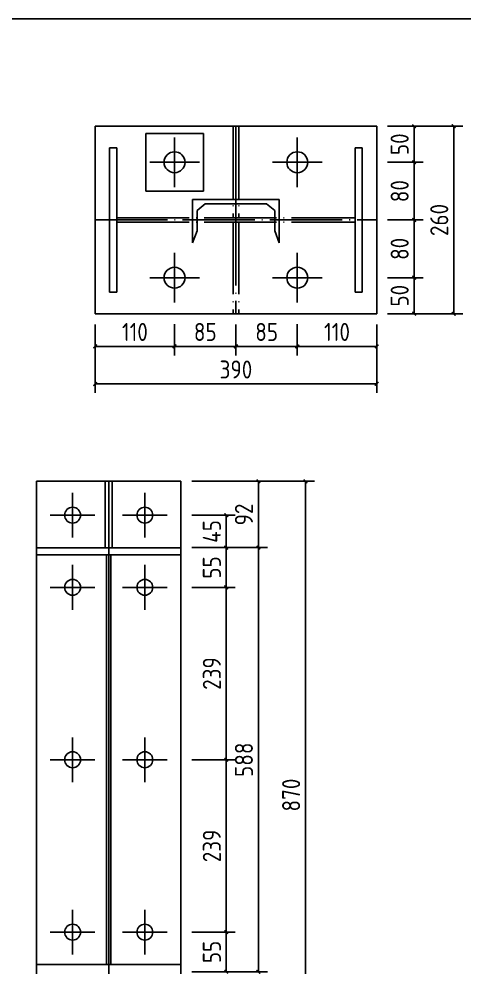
# Model space of a CAD drawing. Extents: x 810015 to 1451442, y -271755 to 145013.
# Drawn here: x 968888 to 981218, y 37564 to 63852 of the extents above; entities that cross this region are included whole.
import ezdxf

# ---------------------------------------------------------------- set-up
doc = ezdxf.new("R2010")
doc.units = 0
doc.header["$LTSCALE"] = 1000
doc.header["$MEASUREMENT"] = 0
doc.linetypes.add('DOTE', pattern=[2.42, 2, -0.2, 0.02, -0.2])
doc.styles.get("Standard").update_dxf_attribs({"font": 'gbenor.shx', "bigfont": 'gbcbig.shx'})
doc.dimstyles.get("Standard").update_dxf_attribs({"dimscale": 100, "dimtxt": 2.5, "dimasz": 1, "dimexe": 2.5, "dimexo": 3, "dimgap": 1.5, "dimtad": 1, "dimdec": 0, "dimzin": 0, "dimdsep": 46, "dimtxsty": 'Standard', "dimblk": 'ARCHTICK', "dimcen": 0.09, "dimadec": 0, "dimazin": 0, "dimtfac": 1, "dimtdec": 0, "dimtix": 1, "dimtmove": 2, "dimatfit": 3, "dimfxl": 1, "dimtolj": 1, "dimtzin": 0, "dimarcsym": 0})

# ---------------------------------------------------------------- blocks, each defined once
blk = doc.blocks.new('_ArchTick')
at = {"color": 0, "linetype": 'ByBlock', "const_width": 0.4}
blk.add_lwpolyline([(-0.5, -0.5), (0.5, 0.5)], dxfattribs=at)
blk = doc.blocks.new('*D1062')
at = {"color": 0, "lineweight": -2}
for p, q in [((973674, 50092), (974881, 50092)), ((974631, 50092), (974631, 49192)), ((973674, 49192), (974881, 49192))]:
    blk.add_line(p, q, dxfattribs=at)
at = {"layer": 'Defpoints', "color": 0}
for p in [(973374, 50092), (973374, 49192), (974631, 49192)]:
    blk.add_point(p, dxfattribs=at)
at = {"color": 0, "lineweight": -2, "xscale": 100, "yscale": 100, "zscale": 100}
for p, rotation in [((974631, 50092), 90), ((974631, 49192), 270)]:
    blk.add_blockref('_ArchTick', p, dxfattribs=dict(at, rotation=rotation))
at = {"color": 0, "insert": (974231, 49642), "char_height": 500, "attachment_point": 5, "rotation": 90}
blk.add_mtext('\\A1;45', dxfattribs=at)
blk = doc.blocks.new('*D1063')
at = {"color": 0, "lineweight": -2}
for p, q in [((973674, 49192), (974881, 49192)), ((974631, 49192), (974631, 48092)), ((973674, 48092), (974881, 48092))]:
    blk.add_line(p, q, dxfattribs=at)
at = {"layer": 'Defpoints', "color": 0}
for p in [(973374, 49192), (973374, 48092), (974631, 48092)]:
    blk.add_point(p, dxfattribs=at)
at = {"color": 0, "lineweight": -2, "xscale": 100, "yscale": 100, "zscale": 100}
for p, rotation in [((974631, 49192), 90), ((974631, 48092), 270)]:
    blk.add_blockref('_ArchTick', p, dxfattribs=dict(at, rotation=rotation))
at = {"color": 0, "insert": (974231, 48642), "char_height": 500, "attachment_point": 5, "rotation": 90}
blk.add_mtext('\\A1;55', dxfattribs=at)
blk = doc.blocks.new('*D311')
at = {"color": 0, "lineweight": -2}
for p, q in [((973674, 48092), (974881, 48092)), ((974631, 48092), (974631, 43312)), ((973674, 43312), (974881, 43312))]:
    blk.add_line(p, q, dxfattribs=at)
at = {"layer": 'Defpoints', "color": 0}
for p in [(973374, 48092), (973374, 43312), (974631, 43312)]:
    blk.add_point(p, dxfattribs=at)
at = {"color": 0, "lineweight": -2, "xscale": 100, "yscale": 100, "zscale": 100}
for p, rotation in [((974631, 48092), 90), ((974631, 43312), 270)]:
    blk.add_blockref('_ArchTick', p, dxfattribs=dict(at, rotation=rotation))
at = {"color": 0, "insert": (974231, 45702), "char_height": 500, "attachment_point": 5, "rotation": 90}
blk.add_mtext('\\A1;239', dxfattribs=at)
blk = doc.blocks.new('*D312')
at = {"color": 0, "lineweight": -2}
for p, q in [((973674, 43312), (974881, 43312)), ((974631, 43312), (974631, 38532)), ((973674, 38532), (974881, 38532))]:
    blk.add_line(p, q, dxfattribs=at)
at = {"layer": 'Defpoints', "color": 0}
for p in [(973374, 43312), (973374, 38532), (974631, 38532)]:
    blk.add_point(p, dxfattribs=at)
at = {"color": 0, "lineweight": -2, "xscale": 100, "yscale": 100, "zscale": 100}
for p, rotation in [((974631, 43312), 90), ((974631, 38532), 270)]:
    blk.add_blockref('_ArchTick', p, dxfattribs=dict(at, rotation=rotation))
at = {"color": 0, "insert": (974231, 40922), "char_height": 500, "attachment_point": 5, "rotation": 90}
blk.add_mtext('\\A1;239', dxfattribs=at)
blk = doc.blocks.new('*D1064')
at = {"color": 0, "lineweight": -2}
for p, q in [((973674, 38532), (974881, 38532)), ((974631, 38532), (974631, 37432)), ((973674, 37432), (974881, 37432))]:
    blk.add_line(p, q, dxfattribs=at)
at = {"layer": 'Defpoints', "color": 0}
for p in [(973374, 38532), (973374, 37432), (974631, 37432)]:
    blk.add_point(p, dxfattribs=at)
at = {"color": 0, "lineweight": -2, "xscale": 100, "yscale": 100, "zscale": 100}
for p, rotation in [((974631, 38532), 90), ((974631, 37432), 270)]:
    blk.add_blockref('_ArchTick', p, dxfattribs=dict(at, rotation=rotation))
at = {"color": 0, "insert": (974231, 37982), "char_height": 500, "attachment_point": 5, "rotation": 90}
blk.add_mtext('\\A1;55', dxfattribs=at)
blk = doc.blocks.new('*D1066')
at = {"color": 0, "lineweight": -2}
for p, q in [((973674, 51032), (975770, 51032)), ((975520, 51032), (975520, 49192)), ((973674, 49192), (975770, 49192))]:
    blk.add_line(p, q, dxfattribs=at)
at = {"layer": 'Defpoints', "color": 0}
for p in [(973374, 51032), (973374, 49192), (975520, 49192)]:
    blk.add_point(p, dxfattribs=at)
at = {"color": 0, "lineweight": -2, "xscale": 100, "yscale": 100, "zscale": 100}
for p, rotation in [((975520, 51032), 90), ((975520, 49192), 270)]:
    blk.add_blockref('_ArchTick', p, dxfattribs=dict(at, rotation=rotation))
at = {"color": 0, "insert": (975120, 50112), "char_height": 500, "attachment_point": 5, "rotation": 90}
blk.add_mtext('\\A1;92', dxfattribs=at)
blk = doc.blocks.new('*D313')
at = {"color": 0, "lineweight": -2}
for p, q in [((973674, 49192), (975770, 49192)), ((975520, 49192), (975520, 37432)), ((973674, 37432), (975770, 37432))]:
    blk.add_line(p, q, dxfattribs=at)
at = {"layer": 'Defpoints', "color": 0}
for p in [(973374, 49192), (973374, 37432), (975520, 37432)]:
    blk.add_point(p, dxfattribs=at)
at = {"color": 0, "lineweight": -2, "xscale": 100, "yscale": 100, "zscale": 100}
for p, rotation in [((975520, 49192), 90), ((975520, 37432), 270)]:
    blk.add_blockref('_ArchTick', p, dxfattribs=dict(at, rotation=rotation))
at = {"color": 0, "insert": (975120, 43312), "char_height": 500, "attachment_point": 5, "rotation": 90}
blk.add_mtext('\\A1;588', dxfattribs=at)
blk = doc.blocks.new('*D1070')
at = {"color": 0, "lineweight": -2}
for p, q in [((970999, 55378), (970999, 54523)), ((973199, 55378), (973199, 54523)), ((970999, 54773), (973199, 54773))]:
    blk.add_line(p, q, dxfattribs=at)
at = {"layer": 'Defpoints', "color": 0}
for p in [(970999, 55678), (973199, 55678), (973199, 54773)]:
    blk.add_point(p, dxfattribs=at)
at = {"color": 0, "lineweight": -2, "xscale": 100, "yscale": 100, "zscale": 100, "rotation": 180}
blk.add_blockref('_ArchTick', (970999, 54773), dxfattribs=at)
at = {"color": 0, "lineweight": -2, "xscale": 100, "yscale": 100, "zscale": 100}
blk.add_blockref('_ArchTick', (973199, 54773), dxfattribs=at)
at = {"color": 0, "insert": (972099, 55173), "char_height": 500, "attachment_point": 5}
blk.add_mtext('\\A1;110', dxfattribs=at)
blk = doc.blocks.new('*D1071')
at = {"color": 0, "lineweight": -2}
for p, q in [((973199, 55388), (973199, 54523)), ((974899, 55378), (974899, 54523)), ((973199, 54773), (974899, 54773))]:
    blk.add_line(p, q, dxfattribs=at)
at = {"layer": 'Defpoints', "color": 0}
for p in [(973199, 55688), (974899, 55678), (974899, 54773)]:
    blk.add_point(p, dxfattribs=at)
at = {"color": 0, "lineweight": -2, "xscale": 100, "yscale": 100, "zscale": 100, "rotation": 180}
blk.add_blockref('_ArchTick', (973199, 54773), dxfattribs=at)
at = {"color": 0, "lineweight": -2, "xscale": 100, "yscale": 100, "zscale": 100}
blk.add_blockref('_ArchTick', (974899, 54773), dxfattribs=at)
at = {"color": 0, "insert": (974049, 55173), "char_height": 500, "attachment_point": 5}
blk.add_mtext('\\A1;85', dxfattribs=at)
blk = doc.blocks.new('*D1072')
at = {"color": 0, "lineweight": -2}
for p, q in [((974899, 55378), (974899, 54523)), ((976599, 55388), (976599, 54523)), ((974899, 54773), (976599, 54773))]:
    blk.add_line(p, q, dxfattribs=at)
at = {"layer": 'Defpoints', "color": 0}
for p in [(974899, 55678), (976599, 55688), (976599, 54773)]:
    blk.add_point(p, dxfattribs=at)
at = {"color": 0, "lineweight": -2, "xscale": 100, "yscale": 100, "zscale": 100, "rotation": 180}
blk.add_blockref('_ArchTick', (974899, 54773), dxfattribs=at)
at = {"color": 0, "lineweight": -2, "xscale": 100, "yscale": 100, "zscale": 100}
blk.add_blockref('_ArchTick', (976599, 54773), dxfattribs=at)
at = {"color": 0, "insert": (975749, 55173), "char_height": 500, "attachment_point": 5}
blk.add_mtext('\\A1;85', dxfattribs=at)
blk = doc.blocks.new('*D1073')
at = {"color": 0, "lineweight": -2}
for p, q in [((976599, 55378), (976599, 54523)), ((978799, 55378), (978799, 54523)), ((976599, 54773), (978799, 54773))]:
    blk.add_line(p, q, dxfattribs=at)
at = {"layer": 'Defpoints', "color": 0}
for p in [(976599, 55678), (978799, 55678), (978799, 54773)]:
    blk.add_point(p, dxfattribs=at)
at = {"color": 0, "lineweight": -2, "xscale": 100, "yscale": 100, "zscale": 100, "rotation": 180}
blk.add_blockref('_ArchTick', (976599, 54773), dxfattribs=at)
at = {"color": 0, "lineweight": -2, "xscale": 100, "yscale": 100, "zscale": 100}
blk.add_blockref('_ArchTick', (978799, 54773), dxfattribs=at)
at = {"color": 0, "insert": (977699, 55173), "char_height": 500, "attachment_point": 5}
blk.add_mtext('\\A1;110', dxfattribs=at)
blk = doc.blocks.new('*D314')
at = {"color": 0, "lineweight": -2}
for p, q in [((979099, 56678), (980085, 56678)), ((979835, 55678), (979835, 56678)), ((979099, 55678), (980085, 55678))]:
    blk.add_line(p, q, dxfattribs=at)
at = {"layer": 'Defpoints', "color": 0}
for p in [(978799, 56678), (979835, 56678), (978799, 55678)]:
    blk.add_point(p, dxfattribs=at)
at = {"color": 0, "lineweight": -2, "xscale": 100, "yscale": 100, "zscale": 100}
for p, rotation in [((979835, 56678), 90), ((979835, 55678), 270)]:
    blk.add_blockref('_ArchTick', p, dxfattribs=dict(at, rotation=rotation))
at = {"color": 0, "insert": (979435, 56178), "char_height": 500, "attachment_point": 5, "rotation": 90}
blk.add_mtext('\\A1;50', dxfattribs=at)
blk = doc.blocks.new('*D1074')
at = {"color": 0, "lineweight": -2}
for p, q in [((979099, 58278), (980085, 58278)), ((979835, 56678), (979835, 58278)), ((979099, 56678), (980085, 56678))]:
    blk.add_line(p, q, dxfattribs=at)
at = {"layer": 'Defpoints', "color": 0}
for p in [(978799, 58278), (979835, 58278), (978799, 56678)]:
    blk.add_point(p, dxfattribs=at)
at = {"color": 0, "lineweight": -2, "xscale": 100, "yscale": 100, "zscale": 100}
for p, rotation in [((979835, 58278), 90), ((979835, 56678), 270)]:
    blk.add_blockref('_ArchTick', p, dxfattribs=dict(at, rotation=rotation))
at = {"color": 0, "insert": (979435, 57478), "char_height": 500, "attachment_point": 5, "rotation": 90}
blk.add_mtext('\\A1;80', dxfattribs=at)
blk = doc.blocks.new('*D1075')
at = {"color": 0, "lineweight": -2}
for p, q in [((979099, 59878), (980085, 59878)), ((979835, 58278), (979835, 59878)), ((979099, 58278), (980085, 58278))]:
    blk.add_line(p, q, dxfattribs=at)
at = {"layer": 'Defpoints', "color": 0}
for p in [(978799, 59878), (979835, 59878), (978799, 58278)]:
    blk.add_point(p, dxfattribs=at)
at = {"color": 0, "lineweight": -2, "xscale": 100, "yscale": 100, "zscale": 100}
for p, rotation in [((979835, 59878), 90), ((979835, 58278), 270)]:
    blk.add_blockref('_ArchTick', p, dxfattribs=dict(at, rotation=rotation))
at = {"color": 0, "insert": (979435, 59078), "char_height": 500, "attachment_point": 5, "rotation": 90}
blk.add_mtext('\\A1;80', dxfattribs=at)
blk = doc.blocks.new('*D1076')
at = {"color": 0, "lineweight": -2}
for p, q in [((979099, 60878), (980085, 60878)), ((979835, 59878), (979835, 60878)), ((979099, 59878), (980085, 59878))]:
    blk.add_line(p, q, dxfattribs=at)
at = {"layer": 'Defpoints', "color": 0}
for p in [(978799, 60878), (979835, 60878), (978799, 59878)]:
    blk.add_point(p, dxfattribs=at)
at = {"color": 0, "lineweight": -2, "xscale": 100, "yscale": 100, "zscale": 100}
for p, rotation in [((979835, 60878), 90), ((979835, 59878), 270)]:
    blk.add_blockref('_ArchTick', p, dxfattribs=dict(at, rotation=rotation))
at = {"color": 0, "insert": (979435, 60378), "char_height": 500, "attachment_point": 5, "rotation": 90}
blk.add_mtext('\\A1;50', dxfattribs=at)
blk = doc.blocks.new('*D424')
at = {"color": 0, "lineweight": -2}
for p, q in [((973674, 51032), (977078, 51032)), ((976828, 51032), (976828, 33632)), ((973674, 33632), (977078, 33632))]:
    blk.add_line(p, q, dxfattribs=at)
at = {"layer": 'Defpoints', "color": 0}
for p in [(973374, 51032), (973374, 33632), (976828, 33632)]:
    blk.add_point(p, dxfattribs=at)
at = {"color": 0, "lineweight": -2, "xscale": 100, "yscale": 100, "zscale": 100}
for p, rotation in [((976828, 51032), 90), ((976828, 33632), 270)]:
    blk.add_blockref('_ArchTick', p, dxfattribs=dict(at, rotation=rotation))
at = {"color": 0, "insert": (976428, 42332), "char_height": 500, "attachment_point": 5, "rotation": 90}
blk.add_mtext('\\A1;870', dxfattribs=at)
blk = doc.blocks.new('*D425')
at = {"color": 0, "lineweight": -2}
for p, q in [((979099, 60878), (981182, 60878)), ((980932, 60878), (980932, 55678)), ((979099, 55678), (981182, 55678))]:
    blk.add_line(p, q, dxfattribs=at)
at = {"layer": 'Defpoints', "color": 0}
for p in [(978799, 60878), (978799, 55678), (980932, 55678)]:
    blk.add_point(p, dxfattribs=at)
at = {"color": 0, "lineweight": -2, "xscale": 100, "yscale": 100, "zscale": 100}
for p, rotation in [((980932, 60878), 90), ((980932, 55678), 270)]:
    blk.add_blockref('_ArchTick', p, dxfattribs=dict(at, rotation=rotation))
at = {"color": 0, "insert": (980532, 58278), "char_height": 500, "attachment_point": 5, "rotation": 90}
blk.add_mtext('\\A1;260', dxfattribs=at)
blk = doc.blocks.new('*D1227')
at = {"color": 0, "lineweight": -2}
for p, q in [((970999, 55378), (970999, 53482)), ((978799, 55378), (978799, 53482)), ((970999, 53732), (978799, 53732))]:
    blk.add_line(p, q, dxfattribs=at)
at = {"layer": 'Defpoints', "color": 0}
for p in [(970999, 55678), (978799, 55678), (978799, 53732)]:
    blk.add_point(p, dxfattribs=at)
at = {"color": 0, "lineweight": -2, "xscale": 100, "yscale": 100, "zscale": 100, "rotation": 180}
blk.add_blockref('_ArchTick', (970999, 53732), dxfattribs=at)
at = {"color": 0, "lineweight": -2, "xscale": 100, "yscale": 100, "zscale": 100}
blk.add_blockref('_ArchTick', (978799, 53732), dxfattribs=at)
at = {"color": 0, "insert": (974899, 54132), "char_height": 500, "attachment_point": 5}
blk.add_mtext('\\A1;390', dxfattribs=at)

msp = doc.modelspace()

# ---------------------------------------------------------------- linework, layer by layer
at = {"color": 2}
for p, q in [((978799.1, 60878.1), (970999.1, 60878.1)), ((970999.1, 60878.1), (970999.1, 55678.1)), ((978799.1, 55678.1), (978799.1, 60878.1)), ((972399.1, 59078.1), (972399.1, 60678.1)), ((972399.1, 60678.1), (973999.1, 60678.1)), ((973999.1, 60678.1), (973999.1, 59078.1)), ((973199.1, 59078.1), (972399.1, 59078.1)), ((973999.1, 59078.1), (973199.1, 59078.1)), ((970999.1, 55678.1), (978799.1, 55678.1)), ((973373.5, 51031.5), (969373.5, 51031.5)), ((969373.5, 33631.5), (969373.5, 51031.5)), ((971273.5, 49191.5), (971273.5, 51031.5)), ((971473.5, 49191.5), (971473.5, 51031.5)), ((973373.5, 33631.5), (973373.5, 51031.5))]:
    msp.add_line(p, q, dxfattribs=at)
at = {"color": 2, "linetype": 'DOTE'}
for p, q in [((974819.1, 60878.1), (974819.1, 58338.1)), ((974979.1, 60878.1), (974979.1, 58338.1)), ((974819.1, 58218.1), (974819.1, 55678.1)), ((974979.1, 58218.1), (974979.1, 55678.1))]:
    msp.add_line(p, q, dxfattribs=at)
at = {"color": 1, "linetype": 'DOTE'}
for p, q in [((974899.1, 60878.1), (974899.1, 55678.1)), ((970999.1, 58278.1), (978799.1, 58278.1))]:
    msp.add_line(p, q, dxfattribs=at)
at = {"linetype": 'DOTE'}
for p, q in [((973199.1, 60568.1), (973199.1, 59188.1)), ((976599.1, 60568.1), (976599.1, 59188.1)), ((972509.1, 59878.1), (973889.1, 59878.1)), ((975909.1, 59878.1), (977289.1, 59878.1)), ((973199.1, 57368.1), (973199.1, 55988.1)), ((976599.1, 57368.1), (976599.1, 55988.1)), ((972509.1, 56678.1), (973889.1, 56678.1)), ((975909.1, 56678.1), (977289.1, 56678.1))]:
    msp.add_line(p, q, dxfattribs=at)
at = {"color": 4}
for p, q in [((971599.1, 60278.1), (971399.1, 60278.1)), ((971399.1, 60278.1), (971399.1, 56278.1)), ((971599.1, 60278.1), (971599.1, 56278.1)), ((978399.1, 60278.1), (978199.1, 60278.1)), ((978199.1, 60278.1), (978199.1, 56278.1)), ((978399.1, 60278.1), (978399.1, 56278.1)), ((971399.1, 56278.1), (971599.1, 56278.1)), ((978199.1, 56278.1), (978399.1, 56278.1)), ((973373.5, 49191.5), (969373.5, 49191.5)), ((973373.5, 48991.5), (969373.5, 48991.5)), ((971313.5, 37631.5), (971313.5, 48991.5)), ((971433.5, 37631.5), (971433.5, 48991.5)), ((969373.5, 37631.5), (973373.5, 37631.5))]:
    msp.add_line(p, q, dxfattribs=at)
at = {"color": 1}
for p, q in [((973699.1, 58847.1), (973699.1, 57647.1)), ((973699.1, 58847.1), (976099.1, 58847.1)), ((973822.4, 58543.6), (974050.4, 58727.1)), ((974050.4, 58727.1), (975747.9, 58727.1)), ((974899.1, 58367.1), (974899.1, 58847.1)), ((974899.1, 58847.1), (975479.9, 58847.1)), ((974899.1, 58047.1), (974899.1, 58847.1)), ((974899.1, 58047.1), (974899.1, 58847.1)), ((974899.1, 58047.1), (974899.1, 58847.1)), ((974899.1, 58047.1), (974899.1, 58847.1)), ((975975.8, 58543.6), (975747.9, 58727.1)), ((976099.1, 58847.1), (976099.1, 57647.1)), ((976099.1, 58847.1), (976099.1, 57647.1)), ((973822.4, 58247.1), (973822.4, 58543.6)), ((974899.1, 58571.4), (974899.1, 58571.4)), ((974899.1, 58571.4), (974899.1, 58571.4)), ((974899.1, 58571.4), (974899.1, 58571.4)), ((974899.1, 58571.4), (974899.1, 58571.4)), ((974899.1, 58047.1), (974899.1, 58447.1)), ((974899.1, 58047.1), (974899.1, 58447.1)), ((974899.1, 58047.1), (974899.1, 58447.1)), ((974899.1, 58047.1), (974899.1, 58447.1)), ((975975.8, 58247.1), (975975.8, 58543.6)), ((973822.4, 57974.1), (973822.4, 58247.1)), ((975975.8, 57974.1), (975975.8, 58247.1)), ((973699.1, 57647.1), (973822.4, 57974.1)), ((976099.1, 57647.1), (975975.8, 57974.1)), ((971373.5, 33631.5), (971373.5, 51031.5))]:
    msp.add_line(p, q, dxfattribs=at)
at = {"color": 4, "linetype": 'DOTE'}
for p, q in [((971599.1, 58338.1), (978199.1, 58338.1)), ((971599.1, 58218.1), (978199.1, 58218.1))]:
    msp.add_line(p, q, dxfattribs=at)
for p, q in [((970373.5, 49471.5), (970373.5, 50711.5)), ((972373.5, 49471.5), (972373.5, 50711.5)), ((970993.5, 50091.5), (969753.5, 50091.5)), ((972993.5, 50091.5), (971753.5, 50091.5)), ((970373.5, 47471.5), (970373.5, 48711.5)), ((972373.5, 47471.5), (972373.5, 48711.5)), ((970993.5, 48091.5), (969753.5, 48091.5)), ((972993.5, 48091.5), (971753.5, 48091.5)), ((970373.5, 42691.5), (970373.5, 43931.5)), ((972373.5, 42691.5), (972373.5, 43931.5)), ((970993.5, 43311.5), (969753.5, 43311.5)), ((972993.5, 43311.5), (971753.5, 43311.5)), ((970373.5, 37911.5), (970373.5, 39151.5)), ((972373.5, 37911.5), (972373.5, 39151.5)), ((970993.5, 38531.5), (969753.5, 38531.5)), ((972993.5, 38531.5), (971753.5, 38531.5))]:
    msp.add_line(p, q)
msp.add_lwpolyline([(941506.8, 63851.7), (996107.8, 63851.7), (996107.8, 21886.5), (941506.8, 21886.5)], close=True)
for centre, radius in [((973199.1, 59878.1), 290), ((976599.1, 59878.1), 290), ((973199.1, 56678.1), 290), ((976599.1, 56678.1), 290), ((970373.5, 50091.5), 220), ((972373.5, 50091.5), 220), ((970373.5, 48091.5), 220), ((972373.5, 48091.5), 220), ((970373.5, 43311.5), 220), ((972373.5, 43311.5), 220), ((970373.5, 38531.5), 220), ((972373.5, 38531.5), 220)]:
    msp.add_circle(centre, radius)

# ---------------------------------------------------------------- dimensions: what is measured, and where the dimension line sits
at = {"color": 3}
for base, p1, p2, picture, middle in [((979835.1, 60878.1), (978799.1, 59878.1), (978799.1, 60878.1), '*D1076', (979435.1, 60378.1)), ((980931.8, 55678.1), (978799.1, 60878.1), (978799.1, 55678.1), '*D425', (980531.8, 58278.1)), ((979835.1, 59878.1), (978799.1, 58278.1), (978799.1, 59878.1), '*D1075', (979435.1, 59078.1)), ((979835.1, 58278.1), (978799.1, 56678.1), (978799.1, 58278.1), '*D1074', (979435.1, 57478.1)), ((979835.1, 56678.1), (978799.1, 55678.1), (978799.1, 56678.1), '*D314', (979435.1, 56178.1)), ((975519.8, 49191.5), (973373.5, 51031.5), (973373.5, 49191.5), '*D1066', (975119.8, 50111.5)), ((976828.3, 33631.5), (973373.5, 51031.5), (973373.5, 33631.5), '*D424', (976428.3, 42331.5)), ((974630.5, 49191.5), (973373.5, 50091.5), (973373.5, 49191.5), '*D1062', (974230.5, 49641.5)), ((974630.5, 48091.5), (973373.5, 49191.5), (973373.5, 48091.5), '*D1063', (974230.5, 48641.5)), ((975519.8, 37431.5), (973373.5, 49191.5), (973373.5, 37431.5), '*D313', (975119.8, 43311.5)), ((974630.5, 43311.5), (973373.5, 48091.5), (973373.5, 43311.5), '*D311', (974230.5, 45701.5)), ((974630.5, 38531.5), (973373.5, 43311.5), (973373.5, 38531.5), '*D312', (974230.5, 40921.5)), ((974630.5, 37431.5), (973373.5, 38531.5), (973373.5, 37431.5), '*D1064', (974230.5, 37981.5))]:
    dim = msp.add_linear_dim(base=base, p1=p1, p2=p2, angle=90, dimstyle='Standard', override={"dimtxt": 5, "dimlfac": 0.05}, dxfattribs=at)
    dim.commit()
    dim.dimension.update_dxf_attribs({"geometry": picture, "text_midpoint": middle})
for base, p1, p2, picture, middle in [((973199.1, 54773), (970999.1, 55678.1), (973199.1, 55678.1), '*D1070', (972099.1, 55173)), ((978799.1, 53731.9), (970999.1, 55678.1), (978799.1, 55678.1), '*D1227', (974899.1, 54131.9)), ((974899.1, 54773), (973199.1, 55688.1), (974899.1, 55678.1), '*D1071', (974049.1, 55173)), ((976599.1, 54773), (974899.1, 55678.1), (976599.1, 55688.1), '*D1072', (975749.1, 55173)), ((978799.1, 54773), (976599.1, 55678.1), (978799.1, 55678.1), '*D1073', (977699.1, 55173))]:
    dim = msp.add_linear_dim(base=base, p1=p1, p2=p2, dimstyle='Standard', override={"dimtxt": 5, "dimlfac": 0.05}, dxfattribs=at)
    dim.commit()
    dim.dimension.update_dxf_attribs({"geometry": picture, "text_midpoint": middle})

doc.saveas('drawing.dxf')
